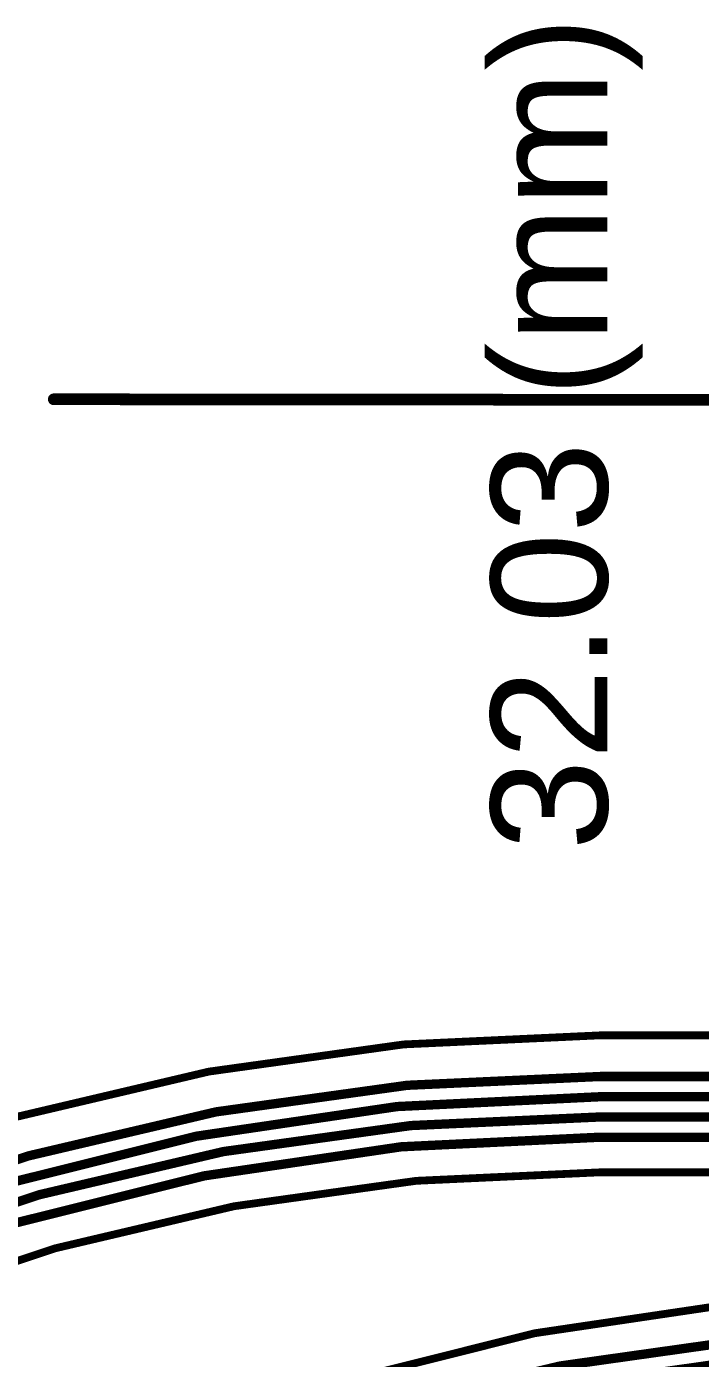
# Model space of a CAD drawing. Header units: inches. Extents: x -17 to 443, y -40 to 218.
# Drawn here: x 53.27 to 75.26, y 119.4 to 162.86 of the extents above; entities that cross this region are included whole.
import ezdxf

# ---------------------------------------------------------------- set-up
doc = ezdxf.new("R2010")
doc.units = ezdxf.units.IN
for name, color, linetype in [('Board Outline', 216, 'Continuous'), ('Bottom Layer', 5, 'Continuous'), ('Dimension', 6, 'Continuous'), ('Fabrication', 76, 'Continuous')]:
    doc.layers.add(name, color=color, linetype=linetype)
doc.styles.add('Arial', font='', dxfattribs={"height": 0.2})
doc.styles.get('Arial').set_extended_font_data('Arial')

msp = doc.modelspace()

# ---------------------------------------------------------------- linework, layer by layer
at = {"layer": 'Board Outline', "const_width": 0.127}
for points in [[(2.47029732, 60.4223455, -0.4142195751567328), (71.99095584, 129.94157654)], [(6.940295999999999, 60.4223455, -0.4142199883427267), (71.99095584, 125.47157786)], [(16.92229788, 55.71695232, -0.4142090794588383), (82.68929614, 121.48495642)]]:
    msp.add_lwpolyline(points, format="xyb", dxfattribs=at)
for points in [[(71.99095584, 129.94157908), (89.21147004, 129.94157908)], [(71.99095584, 125.47157786), (84.46026287999999, 125.47157786)]]:
    msp.add_lwpolyline(points, dxfattribs=at)
at = {"layer": 'Board Outline', "const_width": 0.0635}
for points in [[(71.95920584, 129.94157908, 1), (72.02270584, 129.94157908, 1)], [(71.95920584, 129.94157654, 1), (72.02270584, 129.94157654, 1)], [(71.95920584, 125.47157786, 1), (72.02270584, 125.47157786, 1)], [(71.95920584, 125.47157786, 1), (72.02270584, 125.47157786, 1)]]:
    msp.add_lwpolyline(points, format="xyb", close=True, dxfattribs=at)
at = {"layer": 'Bottom Layer', "const_width": 0.3048}
for points in [[(3.73421656, 60.4223455, -0.4142135623730951), (71.98706963999999, 128.59859218)], [(4.37747156, 60.42499218, -0.4142135513537978), (71.98706963999999, 127.93818964)], [(5.027470259999999, 60.42499218, -0.4142135734834939), (71.98706963999999, 127.27779218)], [(5.697435899999999, 60.44492356, -0.4142135286851717), (71.98706456, 126.61738964)], [(18.17946834, 55.72599218, -0.4142135739342706), (82.52806964, 120.26739218)], [(18.82946958, 55.72599218, -0.4142135623897687), (82.52806964, 119.60698964)]]:
    msp.add_lwpolyline(points, format="xyb", dxfattribs=at)
for points in [[(71.98706963999999, 128.59859218), (96.14299541999999, 128.59859218)], [(71.98706963999999, 127.93818964), (88.43556608, 127.93818964)], [(71.98706963999999, 127.27779218), (89.73063588, 127.27779218)], [(71.98706963999999, 126.61739218), (87.14049628, 126.61739218)]]:
    msp.add_lwpolyline(points, dxfattribs=at)
at = {"layer": 'Bottom Layer', "const_width": 0.1524}
for points in [[(71.91086963999999, 128.59859218, 1), (72.06326964, 128.59859218, 1)], [(71.91086963999999, 128.59859218, 1), (72.06326964, 128.59859218, 1)], [(71.91086963999999, 127.93818964, 1), (72.06326964, 127.93818964, 1)], [(71.91086963999999, 127.93818964, 1), (72.06326964, 127.93818964, 1)], [(71.91086963999999, 127.27779218, 1), (72.06326964, 127.27779218, 1)], [(71.91086963999999, 127.27779218, 1), (72.06326964, 127.27779218, 1)], [(71.91086456, 126.61738964, 1), (72.06326456, 126.61738964, 1)], [(71.91086963999999, 126.61739218, 1), (72.06326964, 126.61739218, 1)]]:
    msp.add_lwpolyline(points, format="xyb", close=True, dxfattribs=at)
at = {"layer": 'Fabrication'}
for points, const_width in [([(54.1528, 150.6982), (81.18809772, 150.67407)], 0.3809999999999999), ([(71.99096854, 129.94159178), (89.21148274, 129.94159178)], 0.254), ([(71.99095584, 125.47157786), (84.46026287999999, 125.47157786)], 0.254)]:
    msp.add_lwpolyline(points, dxfattribs=dict(at, const_width=const_width))
for points, const_width in [([(54.05755, 150.6982, 1), (54.24804999999999, 150.6982, 1)], 0.1905), ([(71.92745584, 129.94157654, 1), (72.05445583999999, 129.94157654, 1)], 0.127), ([(71.92746853999999, 129.94159178, 1), (72.05446854, 129.94159178, 1)], 0.127), ([(71.92745584, 125.47157786, 1), (72.05445583999999, 125.47157786, 1)], 0.127), ([(71.92745584, 125.47157786, 1), (72.05445583999999, 125.47157786, 1)], 0.127)]:
    msp.add_lwpolyline(points, format="xyb", close=True, dxfattribs=dict(at, const_width=const_width))
at = {"layer": 'Fabrication', "const_width": 0.254}
for points in [[(2.47029732, 60.4223455, -0.4142195751567328), (71.99095584, 129.94157654)], [(6.940295999999999, 60.4223455, -0.4142199883427267), (71.99095584, 125.47157786)], [(16.92229788, 55.71695232, -0.4142090794588383), (82.68929614, 121.48495642)]]:
    msp.add_lwpolyline(points, format="xyb", dxfattribs=at)

# ---------------------------------------------------------------- texts
at = {"layer": 'Dimension', "style": 'Arial'}
msp.add_text('32.03 (mm)', height=3.81, rotation=90, dxfattribs=at).set_placement((72.23146844, 135.98101328))

doc.saveas('drawing.dxf')
